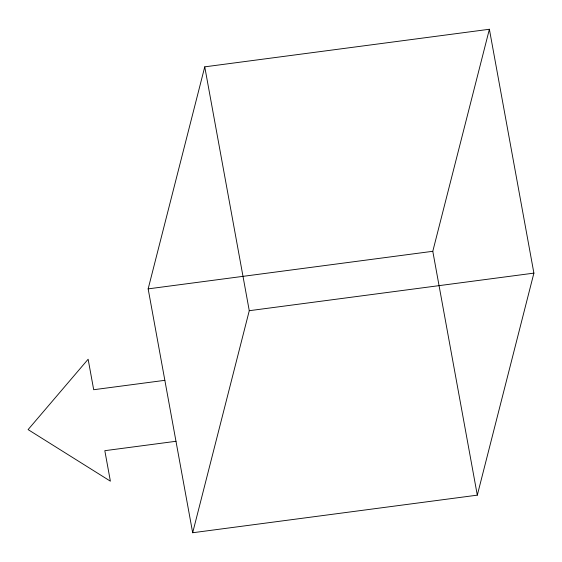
<?xml version="1.0" encoding="UTF-8"?>
<svg xmlns="http://www.w3.org/2000/svg" width="562" height="562" viewBox="0 0 562 562"><rect width="100%" height="100%" fill="white"/><g stroke="black" fill="none" stroke-linecap="round" stroke-linejoin="round"><path stroke-width="0.84" d="M148.157 288.875L204.751 66.843L489.383 29.259L533.9 273.125L477.307 495.157L192.675 532.741L148.157 288.875L432.789 251.298L489.383 29.259M192.675 532.741L249.268 310.702L204.751 66.843M249.268 310.702L533.9 273.125M164.849 380.326L93.692 389.719L88.129 359.237L28.1 429.6L110.384 481.17L104.82 450.682L175.983 441.289M432.789 251.298L477.307 495.157"/></g></svg>
